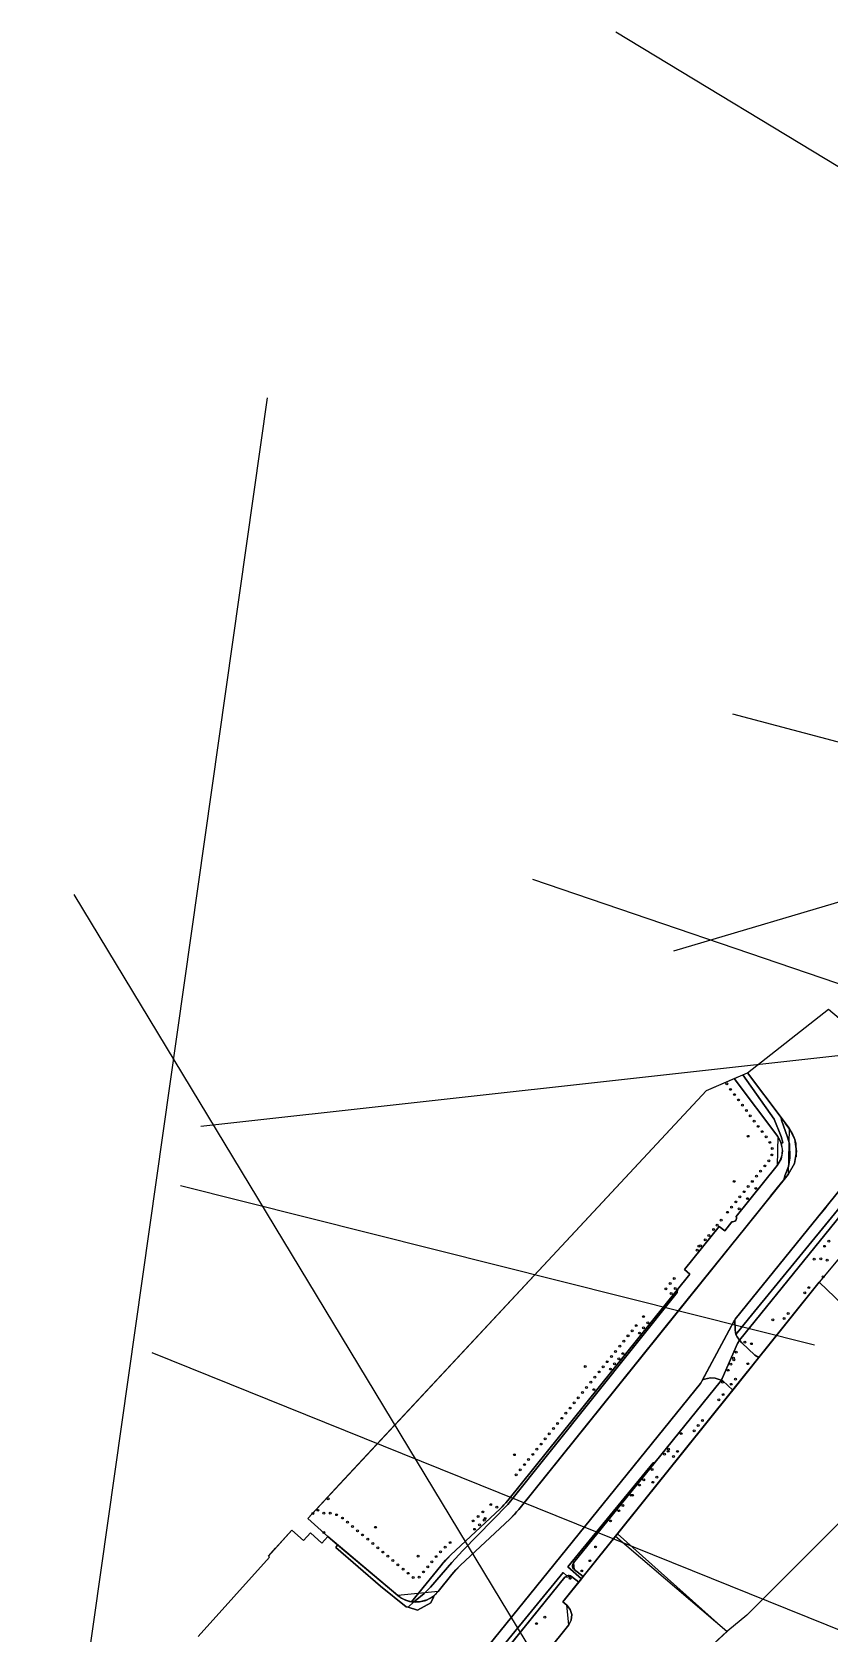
# Model space of a CAD drawing. Header units: metres. Extents: x 13966 to 15478, y -1639 to -430.
# Drawn here: x 14007.7 to 14176.8, y -1444.9 to -1105.4 of the extents above; entities that cross this region are included whole.
import ezdxf

# ---------------------------------------------------------------- set-up
doc = ezdxf.new("R2010")
doc.units = ezdxf.units.M
for name, color, linetype in [('BOUNDARY', 7, 'Continuous'), ('CURB', 7, 'Continuous'), ('ELECTR_CABLE', 7, 'Continuous'), ('ELECTR_CABLE_COMM', 7, 'Continuous'), ('GRASS', 7, 'Continuous'), ('OVERHEAD_POWER_LINE', 7, 'Continuous'), ('ROAD', 7, 'Continuous'), ('SIDEWALK_PATH', 7, 'Continuous'), ('WATER_PIPELINE', 7, 'Continuous')]:
    doc.layers.add(name, color=color, linetype=linetype)

# ---------------------------------------------------------------- blocks, each defined once
blk = doc.blocks.new('ИВА_БУЛЛАТА')
blk.add_circle((0, 0), 0.2)
blk = doc.blocks.new('СПИРЕЯ_GREFSHEIM')
blk.add_circle((0, 0), 0.2)
blk = doc.blocks.new('ПУЗЫРЕПЛОДНИК_LADY_IN_RED')
blk.add_circle((0, 0), 0.2)
blk = doc.blocks.new('ПУЗЫРЕПЛОДНИК_TINY_WINE_GOLD')
blk.add_circle((0, 0), 0.2)
blk = doc.blocks.new('ЛАПЧАТКА_GOLDFINGER')
blk.add_circle((0, 0), 0.2)
blk = doc.blocks.new('КЛЕН_CRIMSON_SENTRY')
blk.add_circle((0, 0), 0.2)
blk = doc.blocks.new('КЛЕН_ГИННАЛА')
blk.add_circle((0, 0), 0.2)
blk = doc.blocks.new('КЛЕН_PRINCETON_GOLD')
blk.add_circle((0, 0), 0.2)

msp = doc.modelspace()

# ---------------------------------------------------------------- linework, layer by layer
at = {"layer": 'BOUNDARY'}
for points in [[(14395.94, -1178.55), (14250.71, -1287.29), (14249.79, -1292.13), (14267.87, -1335.43), (14268.82, -1338.86), (14265.3, -1339.5), (14266.7, -1346.64), (14262.89, -1353.2), (14235.31, -1331.07), (14233.84, -1332.57), (14190.27, -1351.47), (14174.49, -1370.32), (14202.71, -1397.32), (14159.13, -1440.9), (14155.11, -1444.17), (14131.51, -1466.12)], [(14042.94, -1445.37), (14058.07, -1428.57), (14057.84, -1428.37), (14062.79, -1422.84), (14065.25, -1425.03), (14066.74, -1423.4), (14069.13, -1425.58), (14070.39, -1424.21), (14066.13, -1420.37), (14072.94, -1413.02), (14122.88, -1359.49), (14150.61, -1329.69), (14159.3, -1325.9), (14176.49, -1312.41), (14184.57, -1319.31)]]:
    msp.add_lwpolyline(points, dxfattribs=at)
at = {"layer": 'CURB'}
for points in [[(14210.53, -1311.65), (14156.72, -1378.14), (14156.4, -1378.62), (14149.66, -1391.28), (14149.35, -1391.75), (14091.35, -1463.47), (14091.01, -1463.97)], [(14156.47, -1327.13), (14165.71, -1339.45), (14165.6, -1345.58), (14156.92, -1356.38)], [(14159.3, -1325.9), (14168.11, -1337.65), (14167.94, -1347.46), (14158.97, -1358.62)], [(14235.31, -1331.07), (14187.6, -1345.82), (14187.12, -1346.15), (14157.62, -1382.6), (14157.2, -1383.27), (14153.91, -1390.72), (14153.5, -1391.39), (14122.45, -1429.79), (14122.6, -1431.2), (14124.5, -1432.71)], [(14168.63, -1338.44), (14167.32, -1336.6)], [(14168.63, -1338.44), (14169.22, -1339.7), (14169.55, -1340.87), (14169.55, -1342.58), (14169.6, -1343.77)], [(14164.21, -1352.1), (14166.6, -1349.12)], [(14172.67, -1358.43), (14176.03, -1354.4)], [(14156.01, -1357.51), (14154.48, -1359.41), (14153.31, -1358.47), (14145.93, -1367.64), (14147.1, -1368.58), (14108.51, -1416.57), (14106.88, -1418.33), (14096.48, -1428.07), (14094.31, -1430.4), (14088.14, -1438.03)], [(14158.97, -1358.62), (14144.78, -1376.26)], [(14121.43, -1442.94), (14121.01, -1438.76), (14120.19, -1438.08), (14174.49, -1370.32)], [(14174.49, -1370.32), (14202.71, -1397.32)], [(14144.78, -1376.26), (14110.85, -1418.45), (14108.93, -1420.52), (14098.53, -1430.26), (14096.64, -1432.28), (14093.74, -1435.87), (14085.21, -1436.69), (14070.39, -1424.21)], [(14060.48, -1532.77), (14085.74, -1553.35), (14089.96, -1552.92), (14091.54, -1550.98), (14091.11, -1546.76), (14058, -1519.79), (14057.12, -1511.37), (14120.64, -1432.82), (14122.04, -1432.67), (14123.56, -1433.88)], [(14123.56, -1433.88), (14124.5, -1432.71)], [(14088.14, -1438.03), (14088.88, -1438.1), (14089.84, -1438.05), (14091.14, -1437.73), (14092.21, -1437.22), (14092.9, -1436.72), (14093.44, -1436.21)], [(14070.73, -1530.16), (14074.15, -1525.97), (14074.01, -1524.57), (14065.71, -1517.72), (14066.38, -1511.64), (14121.43, -1442.94)]]:
    msp.add_lwpolyline(points, dxfattribs=at)
at = {"layer": 'ELECTR_CABLE'}
for p, q in [((14143.68, -1300.06), (14454.79, -1207.93)), ((14538.85, -1351.14), (14156.17, -1249.94)), ((14229.03, -1639.25), (14016.63, -1288.17))]:
    msp.add_line(p, q, dxfattribs=at)
at = {"layer": 'ELECTR_CABLE_COMM'}
msp.add_line((14007.74, -1534.67), (14057.59, -1182.87), dxfattribs=at)
at = {"layer": 'GRASS'}
for points in [[(14066.13, -1420.36), (14150.61, -1329.69), (14156.47, -1327.13), (14165.71, -1339.45), (14166.47, -1340.93), (14166.71, -1342.53), (14166.42, -1344.13), (14165.6, -1345.58), (14156.92, -1356.38), (14156.97, -1356.6), (14156.97, -1356.81), (14156.91, -1357.03), (14156.8, -1357.22), (14156.64, -1357.37), (14156.44, -1357.47), (14156.23, -1357.52), (14156.01, -1357.51), (14154.48, -1359.41), (14153.31, -1358.47), (14145.93, -1367.64), (14147.1, -1368.58), (14108.51, -1416.57), (14108.12, -1417.03), (14107.72, -1417.48), (14107.31, -1417.91), (14106.88, -1418.33), (14096.48, -1428.07), (14095.9, -1428.62), (14095.35, -1429.19), (14094.82, -1429.79), (14094.31, -1430.4), (14088.14, -1438.03), (14087.34, -1437.84), (14086.58, -1437.56), (14085.87, -1437.17), (14085.21, -1436.69), (14070.39, -1424.21)], [(14157.64, -1382.58), (14187.12, -1346.15), (14187.22, -1346.04), (14187.33, -1345.95), (14187.46, -1345.88), (14187.6, -1345.82), (14235.31, -1331.07), (14233.84, -1332.57), (14193.11, -1349.53), (14190.27, -1351.47), (14174.49, -1370.32), (14163.44, -1384.1), (14161.7, -1386.29), (14160.89, -1385.78), (14158.14, -1383.18)], [(14154.09, -1391.24), (14153.71, -1391.1), (14153.76, -1391.01), (14153.82, -1390.91), (14153.86, -1390.82), (14153.91, -1390.72), (14157.2, -1383.27), (14157.29, -1383.1), (14157.39, -1382.92), (14157.5, -1382.76), (14157.62, -1382.6), (14158.14, -1383.18), (14160.89, -1385.78), (14161.7, -1386.29), (14156.17, -1393.18)], [(14122.6, -1431.2), (14122.44, -1431.04), (14122.33, -1430.85), (14122.25, -1430.64), (14122.23, -1430.42), (14122.24, -1430.25), (14122.29, -1430.08), (14122.36, -1429.93), (14122.45, -1429.79), (14139.72, -1408.43), (14153.5, -1391.39), (14153.55, -1391.32), (14153.61, -1391.25), (14153.66, -1391.17), (14153.71, -1391.1), (14154.09, -1391.24), (14156.17, -1393.18), (14155.56, -1393.95), (14131.76, -1423.64), (14124.5, -1432.71)], [(14097.37, -1472.96), (14091.52, -1468.83), (14120.64, -1432.82), (14120.94, -1432.57), (14121.31, -1432.46), (14121.69, -1432.49), (14122.04, -1432.67), (14123.56, -1433.88), (14120.19, -1438.08), (14121.01, -1438.76), (14121.75, -1439.68), (14122.07, -1440.76), (14121.97, -1441.9), (14121.43, -1442.94)]]:
    msp.add_lwpolyline(points, close=True, dxfattribs=at)
at = {"layer": 'OVERHEAD_POWER_LINE'}
for p, q in [((14361.8, -1245.04), (14131.43, -1105.36)), ((14113.76, -1284.88), (14432.21, -1393.7))]:
    msp.add_line(p, q, dxfattribs=at)
at = {"layer": 'ROAD'}
for points in [[(14042.94, -1445.37), (14058.07, -1428.57), (14057.84, -1428.37), (14059.33, -1426.7), (14062.79, -1422.84), (14065.25, -1425.03), (14066.74, -1423.4), (14069.13, -1425.58), (14070.39, -1424.21), (14072.46, -1425.95), (14072.12, -1426.54), (14081.56, -1434.76), (14087.02, -1439.07), (14087.4, -1439.19), (14089.38, -1439.83), (14092.24, -1438.27), (14092.81, -1437.04), (14092.9, -1436.72), (14093.13, -1436.52), (14093.34, -1436.32), (14093.55, -1436.1), (14093.74, -1435.87), (14096.64, -1432.28), (14097.09, -1431.75), (14097.55, -1431.24), (14098.03, -1430.74), (14098.53, -1430.26), (14108.93, -1420.52), (14109.44, -1420.03), (14109.92, -1419.52), (14110.39, -1418.99), (14110.85, -1418.45), (14144.78, -1376.26), (14158.97, -1358.62), (14167.01, -1348.62), (14167.94, -1347.46), (14169.24, -1345.14), (14169.7, -1342.58), (14169.33, -1340.01), (14168.11, -1337.65), (14166.43, -1335.41), (14159.3, -1325.9), (14176.49, -1312.41), (14184.57, -1319.31)], [(14210.53, -1311.65), (14156.72, -1378.14), (14156.62, -1378.28), (14156.56, -1378.36), (14156.51, -1378.45), (14156.45, -1378.53), (14156.4, -1378.62), (14149.79, -1391.03), (14149.66, -1391.28), (14149.59, -1391.4), (14149.52, -1391.52), (14149.44, -1391.64), (14149.35, -1391.75), (14091.35, -1463.47)], [(14099.64, -1470.13), (14121.43, -1442.94), (14121.97, -1441.9), (14122.07, -1440.76), (14121.75, -1439.68), (14121.01, -1438.76), (14120.19, -1438.08), (14123.56, -1433.88), (14124.11, -1433.2), (14124.5, -1432.71), (14131.76, -1423.64), (14154.94, -1444.33), (14131.51, -1466.12)]]:
    msp.add_lwpolyline(points, dxfattribs=at)
for points in [[(14154.94, -1444.33), (14131.76, -1423.64), (14155.56, -1393.95), (14156.17, -1393.18), (14161.7, -1386.29), (14163.44, -1384.1), (14174.49, -1370.32), (14202.71, -1397.32), (14159.13, -1440.9), (14155.11, -1444.17)], [(14154.93, -1444.34), (14131.31, -1424.21), (14131.76, -1423.64)], [(14081.56, -1434.76), (14072.12, -1426.54), (14072.46, -1425.95), (14085.21, -1436.69), (14085.98, -1437.24), (14086.82, -1437.66), (14087.71, -1437.94), (14088.64, -1438.08), (14087.4, -1439.19), (14087.02, -1439.07)], [(14089.38, -1439.83), (14087.4, -1439.19), (14088.64, -1438.08), (14089.79, -1438.06), (14090.9, -1437.81), (14091.95, -1437.36), (14092.9, -1436.72), (14092.81, -1437.04), (14092.24, -1438.27)]]:
    msp.add_lwpolyline(points, close=True, dxfattribs=at)
at = {"layer": 'SIDEWALK_PATH'}
for points in [[(14188.6, -1342.54), (14159.52, -1378.08), (14156.8, -1381.38), (14156.68, -1380.37), (14156.62, -1378.28), (14156.67, -1378.21), (14156.72, -1378.14), (14210.53, -1311.65)], [(14187.12, -1346.15), (14157.64, -1382.57), (14157.09, -1381.91), (14156.8, -1381.38), (14159.52, -1378.08), (14188.6, -1342.54)], [(14091.35, -1463.47), (14149.35, -1391.75), (14149.44, -1391.64), (14149.52, -1391.52), (14149.59, -1391.4), (14149.66, -1391.28), (14149.79, -1391.03), (14150.21, -1390.84), (14151.44, -1390.56), (14152.46, -1390.65), (14153.71, -1391.1), (14153.66, -1391.17), (14153.61, -1391.25), (14153.55, -1391.32), (14153.5, -1391.39), (14139.72, -1408.43), (14139.33, -1408.57), (14121.24, -1430.62), (14124.11, -1433.2), (14123.56, -1433.88), (14122.04, -1432.67), (14121.81, -1432.53), (14121.55, -1432.46), (14121.28, -1432.46), (14121.01, -1432.54), (14120.23, -1431.86), (14090.53, -1468.13)]]:
    msp.add_lwpolyline(points, dxfattribs=at)
for points in [[(14156.01, -1357.51), (14156.23, -1357.52), (14156.44, -1357.47), (14156.64, -1357.37), (14156.8, -1357.22), (14156.91, -1357.03), (14156.97, -1356.81), (14156.97, -1356.6), (14156.92, -1356.38), (14165.6, -1345.58), (14166.26, -1344.52), (14166.63, -1343.34), (14166.69, -1342.11), (14166.46, -1340.88), (14166.76, -1340.73), (14166.46, -1339.4), (14164.94, -1335.72), (14158.32, -1326.33), (14159.3, -1325.9), (14166.43, -1335.41), (14166.49, -1335.95), (14167.76, -1339.55), (14168.17, -1340.96), (14168.29, -1343.93), (14168, -1345.8), (14167.23, -1347.76), (14167.01, -1348.62), (14110.85, -1418.45), (14110.39, -1418.99), (14109.92, -1419.52), (14109.44, -1420.03), (14108.93, -1420.52), (14098.53, -1430.26), (14098.03, -1430.74), (14097.55, -1431.24), (14097.09, -1431.75), (14096.64, -1432.28), (14093.74, -1435.87), (14092.7, -1436.88), (14091.46, -1437.6), (14090.09, -1438.01), (14088.64, -1438.08), (14088.92, -1437.84), (14090.79, -1436.29), (14092.13, -1434.92), (14096.69, -1429.69), (14098.9, -1427.26), (14108.51, -1417.44), (14144.44, -1372.5), (14144.48, -1371.85), (14147.1, -1368.58), (14145.93, -1367.64), (14153.31, -1358.47), (14154.48, -1359.41)], [(14165.71, -1339.45), (14156.47, -1327.13), (14158.32, -1326.33), (14164.94, -1335.72), (14166.46, -1339.4), (14166.76, -1340.73), (14166.46, -1340.88), (14166.31, -1340.5), (14166.14, -1340.13), (14165.94, -1339.78)], [(14166.49, -1335.95), (14166.43, -1335.41), (14168.11, -1337.65), (14169.33, -1340.01), (14169.7, -1342.58), (14169.24, -1345.14), (14167.94, -1347.46), (14167.01, -1348.62), (14167.23, -1347.76), (14168, -1345.8), (14168.29, -1343.93), (14168.17, -1340.96), (14167.76, -1339.55)], [(14088.64, -1438.08), (14088.52, -1438.07), (14088.39, -1438.06), (14088.26, -1438.04), (14088.14, -1438.03), (14094.31, -1430.4), (14094.82, -1429.79), (14095.35, -1429.19), (14095.9, -1428.62), (14096.48, -1428.07), (14106.88, -1418.33), (14107.31, -1417.91), (14107.72, -1417.48), (14108.12, -1417.03), (14108.51, -1416.57), (14144.48, -1371.85), (14144.44, -1372.5), (14108.51, -1417.44), (14098.9, -1427.26), (14096.69, -1429.69), (14092.13, -1434.92), (14090.79, -1436.29), (14088.92, -1437.84)], [(14150.21, -1390.84), (14149.79, -1391.03), (14156.4, -1378.62), (14156.45, -1378.53), (14156.51, -1378.45), (14156.56, -1378.36), (14156.62, -1378.28), (14156.68, -1380.37), (14156.8, -1381.38), (14157.09, -1381.91), (14157.64, -1382.57), (14157.5, -1382.76), (14157.39, -1382.92), (14157.29, -1383.1), (14157.2, -1383.27), (14153.91, -1390.72), (14153.86, -1390.82), (14153.82, -1390.91), (14153.76, -1391.01), (14153.71, -1391.1), (14152.46, -1390.65), (14151.44, -1390.56)], [(14124.11, -1433.2), (14121.24, -1430.62), (14139.33, -1408.57), (14139.72, -1408.43), (14122.45, -1429.79), (14122.34, -1429.95), (14122.27, -1430.14), (14122.23, -1430.33), (14122.23, -1430.52), (14122.27, -1430.72), (14122.35, -1430.9), (14122.46, -1431.06), (14122.6, -1431.2), (14124.5, -1432.71)], [(14091.52, -1468.83), (14090.53, -1468.13), (14120.23, -1431.86), (14121.01, -1432.53), (14120.91, -1432.59), (14120.81, -1432.66), (14120.72, -1432.74), (14120.64, -1432.82)]]:
    msp.add_lwpolyline(points, close=True, dxfattribs=at)
at = {"layer": 'WATER_PIPELINE'}
for p, q in [((14275.95, -1311.52), (14043.48, -1337.3)), ((14039.19, -1349.83), (14173.49, -1383.61)), ((14033.11, -1385.23), (14321, -1501.46))]:
    msp.add_line(p, q, dxfattribs=at)

# ---------------------------------------------------------------- block references
at = {"layer": 'BUSH'}
for name, p in [('ЛАПЧАТКА_GOLDFINGER', (14154.91, -1328.28)), ('ПУЗЫРЕПЛОДНИК_TINY_WINE_GOLD', (14155.7, -1329.44)), ('ПУЗЫРЕПЛОДНИК_LADY_IN_RED', (14156.54, -1330.56)), ('СПИРЕЯ_GREFSHEIM', (14157.38, -1331.68)), ('ИВА_БУЛЛАТА', (14158.22, -1332.8)), ('ЛАПЧАТКА_GOLDFINGER', (14159.06, -1333.92)), ('ПУЗЫРЕПЛОДНИК_TINY_WINE_GOLD', (14159.9, -1335.04)), ('ПУЗЫРЕПЛОДНИК_LADY_IN_RED', (14160.74, -1336.16)), ('СПИРЕЯ_GREFSHEIM', (14161.58, -1337.28)), ('ИВА_БУЛЛАТА', (14162.42, -1338.4)), ('ЛАПЧАТКА_GOLDFINGER', (14163.26, -1339.52)), ('ПУЗЫРЕПЛОДНИК_TINY_WINE_GOLD', (14164.04, -1340.67)), ('ИВА_БУЛЛАТА', (14163.83, -1344.57)), ('СПИРЕЯ_GREFSHEIM', (14164.49, -1343.34)), ('ПУЗЫРЕПЛОДНИК_LADY_IN_RED', (14164.56, -1341.96)), ('ПУЗЫРЕПЛОДНИК_LADY_IN_RED', (14161.21, -1347.85)), ('ПУЗЫРЕПЛОДНИК_TINY_WINE_GOLD', (14162.09, -1346.76)), ('ЛАПЧАТКА_GOLDFINGER', (14162.97, -1345.67)), ('ЛАПЧАТКА_GOLDFINGER', (14158.58, -1351.12)), ('ИВА_БУЛЛАТА', (14159.46, -1350.03)), ('СПИРЕЯ_GREFSHEIM', (14160.33, -1348.94)), ('ЛАПЧАТКА_GOLDFINGER', (14161.07, -1350.42)), ('СПИРЕЯ_GREFSHEIM', (14155.95, -1354.39)), ('ПУЗЫРЕПЛОДНИК_LADY_IN_RED', (14156.82, -1353.3)), ('СПИРЕЯ_GREFSHEIM', (14157.56, -1354.78)), ('ПУЗЫРЕПЛОДНИК_TINY_WINE_GOLD', (14157.7, -1352.21)), ('ИВА_БУЛЛАТА', (14159.32, -1352.6)), ('ЛАПЧАТКА_GOLDFINGER', (14153.74, -1357.14)), ('ИВА_БУЛЛАТА', (14155.07, -1355.49)), ('ЛАПЧАТКА_GOLDFINGER', (14150.37, -1361.33)), ('ПУЗЫРЕПЛОДНИК_LADY_IN_RED', (14151.11, -1360.41)), ('ПУЗЫРЕПЛОДНИК_TINY_WINE_GOLD', (14152.13, -1359.14)), ('ПУЗЫРЕПЛОДНИК_TINY_WINE_GOLD', (14152.86, -1358.23)), ('ИВА_БУЛЛАТА', (14148.62, -1363.51)), ('СПИРЕЯ_GREFSHEIM', (14149.36, -1362.59)), ('ИВА_БУЛЛАТА', (14175.65, -1362.7)), ('ЛАПЧАТКА_GOLDFINGER', (14176.53, -1361.62)), ('ИВА_БУЛЛАТА', (14173.44, -1365.43)), ('СПИРЕЯ_GREFSHEIM', (14174.83, -1365.33)), ('ПУЗЫРЕПЛОДНИК_LADY_IN_RED', (14176.2, -1365.62)), ('ПУЗЫРЕПЛОДНИК_LADY_IN_RED', (14142.04, -1371.69)), ('ПУЗЫРЕПЛОДНИК_TINY_WINE_GOLD', (14142.92, -1370.59)), ('ЛАПЧАТКА_GOLDFINGER', (14143.8, -1369.5)), ('ИВА_БУЛЛАТА', (14144.01, -1371.63)), ('ЛАПЧАТКА_GOLDFINGER', (14172.29, -1371.46)), ('ПУЗЫРЕПЛОДНИК_TINY_WINE_GOLD', (14175.34, -1369.15)), ('СПИРЕЯ_GREFSHEIM', (14143.13, -1372.72)), ('ИВА_БУЛЛАТА', (14171.42, -1372.55)), ('ИВА_БУЛЛАТА', (14137.29, -1377.6)), ('ПУЗЫРЕПЛОДНИК_TINY_WINE_GOLD', (14164.65, -1378.29)), ('ПУЗЫРЕПЛОДНИК_LADY_IN_RED', (14167.04, -1378.02)), ('СПИРЕЯ_GREFSHEIM', (14167.92, -1376.92)), ('СПИРЕЯ_GREFSHEIM', (14133.99, -1381.69)), ('ПУЗЫРЕПЛОДНИК_LADY_IN_RED', (14134.87, -1380.6)), ('ПУЗЫРЕПЛОДНИК_TINY_WINE_GOLD', (14135.75, -1379.51)), ('ПУЗЫРЕПЛОДНИК_TINY_WINE_GOLD', (14136.41, -1381.08)), ('ПУЗЫРЕПЛОДНИК_LADY_IN_RED', (14137.29, -1379.99)), ('СПИРЕЯ_GREFSHEIM', (14138.17, -1378.9)), ('ПУЗЫРЕПЛОДНИК_TINY_WINE_GOLD', (14131.36, -1384.97)), ('ЛАПЧАТКА_GOLDFINGER', (14132.24, -1383.88)), ('ИВА_БУЛЛАТА', (14133.11, -1382.79)), ('ПУЗЫРЕПЛОДНИК_LADY_IN_RED', (14156.93, -1385.14)), ('ИВА_БУЛЛАТА', (14158.77, -1383)), ('СПИРЕЯ_GREFSHEIM', (14160.12, -1383.34)), ('ИВА_БУЛЛАТА', (14128.73, -1388.24)), ('СПИРЕЯ_GREFSHEIM', (14129.6, -1387.15)), ('ПУЗЫРЕПЛОДНИК_LADY_IN_RED', (14130.27, -1388.71)), ('ПУЗЫРЕПЛОДНИК_LADY_IN_RED', (14130.48, -1386.06)), ('СПИРЕЯ_GREFSHEIM', (14131.15, -1387.62)), ('ИВА_БУЛЛАТА', (14132.03, -1386.53)), ('ЛАПЧАТКА_GOLDFINGER', (14132.9, -1385.44)), ('ИВА_БУЛЛАТА', (14155.79, -1387.7)), ('СПИРЕЯ_GREFSHEIM', (14156.36, -1386.42)), ('ПУЗЫРЕПЛОДНИК_LADY_IN_RED', (14159.37, -1387.58)), ('ПУЗЫРЕПЛОДНИК_LADY_IN_RED', (14126.1, -1391.51)), ('ПУЗЫРЕПЛОДНИК_TINY_WINE_GOLD', (14126.97, -1390.42)), ('ЛАПЧАТКА_GOLDFINGER', (14127.85, -1389.33)), ('ПУЗЫРЕПЛОДНИК_TINY_WINE_GOLD', (14154.04, -1391.51)), ('ЛАПЧАТКА_GOLDFINGER', (14155.23, -1388.98)), ('ЛАПЧАТКА_GOLDFINGER', (14155.87, -1391.95)), ('ПУЗЫРЕПЛОДНИК_TINY_WINE_GOLD', (14156.75, -1390.86)), ('ЛАПЧАТКА_GOLDFINGER', (14123.46, -1394.79)), ('ИВА_БУЛЛАТА', (14124.34, -1393.69)), ('СПИРЕЯ_GREFSHEIM', (14125.22, -1392.6)), ('ПУЗЫРЕПЛОДНИК_TINY_WINE_GOLD', (14126.76, -1393.08)), ('СПИРЕЯ_GREFSHEIM', (14153.25, -1395.23)), ('ИВА_БУЛЛАТА', (14154.12, -1394.14)), ('СПИРЕЯ_GREFSHEIM', (14120.83, -1398.06)), ('ПУЗЫРЕПЛОДНИК_LADY_IN_RED', (14121.71, -1396.97)), ('ПУЗЫРЕПЛОДНИК_TINY_WINE_GOLD', (14122.59, -1395.88)), ('ПУЗЫРЕПЛОДНИК_TINY_WINE_GOLD', (14118.2, -1401.33)), ('ЛАПЧАТКА_GOLDFINGER', (14119.08, -1400.24)), ('ИВА_БУЛЛАТА', (14119.95, -1399.15)), ('ЛАПЧАТКА_GOLDFINGER', (14147.99, -1401.79)), ('ПУЗЫРЕПЛОДНИК_TINY_WINE_GOLD', (14148.87, -1400.69)), ('ПУЗЫРЕПЛОДНИК_LADY_IN_RED', (14149.74, -1399.6)), ('ЛАПЧАТКА_GOLDFINGER', (14114.69, -1405.7)), ('ИВА_БУЛЛАТА', (14115.57, -1404.6)), ('СПИРЕЯ_GREFSHEIM', (14116.44, -1403.51)), ('ПУЗЫРЕПЛОДНИК_LADY_IN_RED', (14117.32, -1402.42)), ('СПИРЕЯ_GREFSHEIM', (14142.6, -1405.67)), ('ПУЗЫРЕПЛОДНИК_LADY_IN_RED', (14145.24, -1402.4)), ('СПИРЕЯ_GREFSHEIM', (14112.06, -1408.97)), ('ПУЗЫРЕПЛОДНИК_LADY_IN_RED', (14112.93, -1407.88)), ('ПУЗЫРЕПЛОДНИК_TINY_WINE_GOLD', (14113.81, -1406.79)), ('ИВА_БУЛЛАТА', (14141.72, -1406.76)), ('СПИРЕЯ_GREFSHEIM', (14143.62, -1407.25)), ('ИВА_БУЛЛАТА', (14144.49, -1406.16)), ('ЛАПЧАТКА_GOLDFINGER', (14110.3, -1411.15)), ('ИВА_БУЛЛАТА', (14111.18, -1410.06)), ('ПУЗЫРЕПЛОДНИК_TINY_WINE_GOLD', (14137.32, -1412.2)), ('ЛАПЧАТКА_GOLDFINGER', (14139.08, -1410.02)), ('ПУЗЫРЕПЛОДНИК_LADY_IN_RED', (14140.11, -1411.62)), ('СПИРЕЯ_GREFSHEIM', (14134.68, -1415.47)), ('ПУЗЫРЕПЛОДНИК_LADY_IN_RED', (14136.44, -1413.29)), ('ПУЗЫРЕПЛОДНИК_TINY_WINE_GOLD', (14139.24, -1412.71)), ('ПУЗЫРЕПЛОДНИК_TINY_WINE_GOLD', (14068.28, -1418.65)), ('ЛАПЧАТКА_GOLDFINGER', (14069.53, -1419.26)), ('ИВА_БУЛЛАТА', (14070.92, -1419.24)), ('ЛАПЧАТКА_GOLDFINGER', (14103.24, -1419)), ('ПУЗЫРЕПЛОДНИК_LADY_IN_RED', (14104.9, -1417.45)), ('ПУЗЫРЕПЛОДНИК_TINY_WINE_GOLD', (14106.19, -1417.97)), ('ЛАПЧАТКА_GOLDFINGER', (14132.03, -1418.73)), ('ИВА_БУЛЛАТА', (14132.92, -1417.64)), ('ПУЗЫРЕПЛОДНИК_LADY_IN_RED', (14067.23, -1419.33)), ('СПИРЕЯ_GREFSHEIM', (14072.27, -1419.58)), ('ПУЗЫРЕПЛОДНИК_LADY_IN_RED', (14073.48, -1420.28)), ('ПУЗЫРЕПЛОДНИК_TINY_WINE_GOLD', (14074.55, -1421.18)), ('ЛАПЧАТКА_GOLDFINGER', (14075.62, -1422.08)), ('ПУЗЫРЕПЛОДНИК_LADY_IN_RED', (14101.2, -1420.91)), ('СПИРЕЯ_GREFSHEIM', (14101.5, -1422.67)), ('ПУЗЫРЕПЛОДНИК_TINY_WINE_GOLD', (14102.22, -1419.95)), ('ИВА_БУЛЛАТА', (14102.53, -1421.72)), ('ЛАПЧАТКА_GOLDFINGER', (14103.55, -1420.76)), ('ПУЗЫРЕПЛОДНИК_TINY_WINE_GOLD', (14130.27, -1420.91)), ('СПИРЕЯ_GREFSHEIM', (14069.58, -1423.34)), ('ИВА_БУЛЛАТА', (14076.69, -1422.98)), ('СПИРЕЯ_GREFSHEIM', (14077.76, -1423.88)), ('ПУЗЫРЕПЛОДНИК_LADY_IN_RED', (14078.84, -1424.78)), ('ПУЗЫРЕПЛОДНИК_TINY_WINE_GOLD', (14079.91, -1425.69)), ('ЛАПЧАТКА_GOLDFINGER', (14096.29, -1425.5)), ('ЛАПЧАТКА_GOLDFINGER', (14080.98, -1426.59)), ('ИВА_БУЛЛАТА', (14082.05, -1427.49)), ('СПИРЕЯ_GREFSHEIM', (14083.12, -1428.39)), ('ПУЗЫРЕПЛОДНИК_LADY_IN_RED', (14084.19, -1429.29)), ('СПИРЕЯ_GREFSHEIM', (14093.32, -1428.47)), ('ПУЗЫРЕПЛОДНИК_LADY_IN_RED', (14094.27, -1427.44)), ('ПУЗЫРЕПЛОДНИК_TINY_WINE_GOLD', (14095.27, -1426.46)), ('СПИРЕЯ_GREFSHEIM', (14125.93, -1429.33)), ('ИВА_БУЛЛАТА', (14127.13, -1426.42)), ('ПУЗЫРЕПЛОДНИК_TINY_WINE_GOLD', (14085.26, -1430.19)), ('ЛАПЧАТКА_GOLDFINGER', (14086.33, -1431.1)), ('ИВА_БУЛЛАТА', (14087.4, -1432)), ('ПУЗЫРЕПЛОДНИК_LADY_IN_RED', (14089.77, -1432.8)), ('ПУЗЫРЕПЛОДНИК_TINY_WINE_GOLD', (14090.66, -1431.72)), ('ЛАПЧАТКА_GOLDFINGER', (14091.55, -1430.63)), ('ИВА_БУЛЛАТА', (14092.43, -1429.55)), ('ПУЗЫРЕПЛОДНИК_LADY_IN_RED', (14124.18, -1431.51)), ('СПИРЕЯ_GREFSHEIM', (14088.48, -1432.88)), ('ПУЗЫРЕПЛОДНИК_TINY_WINE_GOLD', (14121.74, -1433.07)), ('ЛАПЧАТКА_GOLDFINGER', (14114.6, -1442.67)), ('ПУЗЫРЕПЛОДНИК_TINY_WINE_GOLD', (14116.35, -1441.28))]:
    msp.add_blockref(name, p, dxfattribs=at)
at = {"layer": 'TREE'}
for name, p in [('КЛЕН_PRINCETON_GOLD', (14159.42, -1339.39)), ('КЛЕН_ГИННАЛА', (14156.49, -1348.93)), ('КЛЕН_CRIMSON_SENTRY', (14149.03, -1362.68)), ('КЛЕН_CRIMSON_SENTRY', (14124.95, -1388.15)), ('КЛЕН_CRIMSON_SENTRY', (14156.42, -1386.77)), ('КЛЕН_PRINCETON_GOLD', (14109.91, -1406.86)), ('КЛЕН_PRINCETON_GOLD', (14142.48, -1406.14)), ('КЛЕН_ГИННАЛА', (14134.93, -1415.47)), ('КЛЕН_CRIMSON_SENTRY', (14070.45, -1416.21)), ('КЛЕН_ГИННАЛА', (14080.48, -1422.25)), ('КЛЕН_CRIMSON_SENTRY', (14103.7, -1420.35)), ('КЛЕН_PRINCETON_GOLD', (14089.51, -1428.38))]:
    msp.add_blockref(name, p, dxfattribs=at)

doc.saveas('drawing.dxf')
